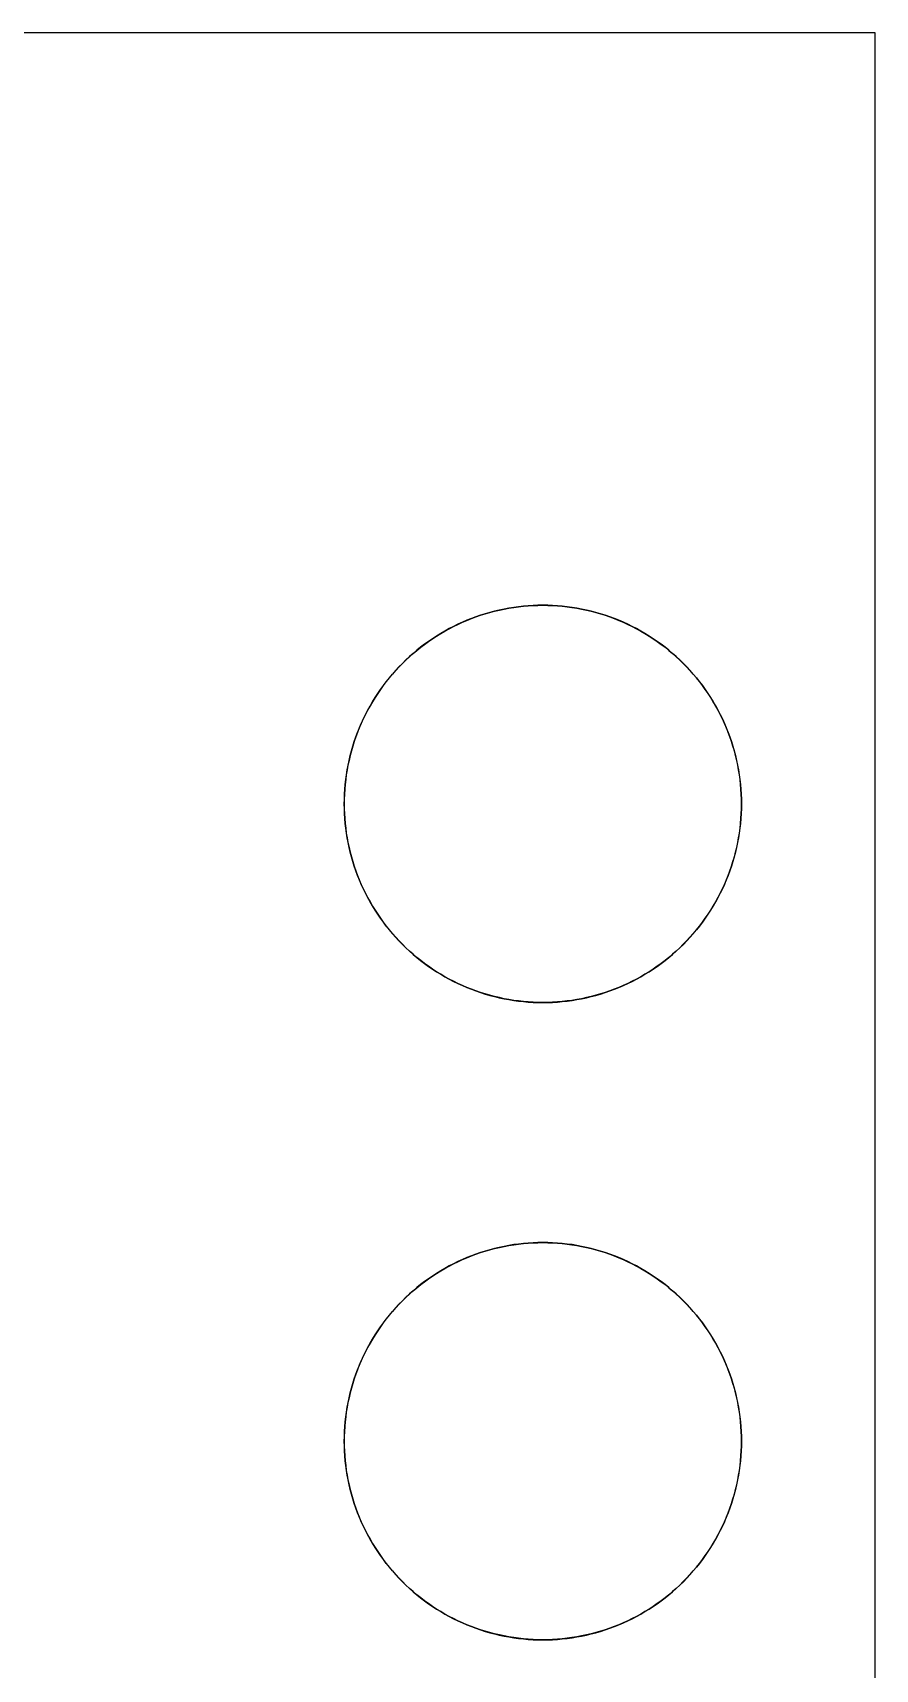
# Model space of a CAD drawing. Extents: x 5 to 45, y 9 to 138.
# Drawn here: x 25.19 to 45.34, y 98.62 to 137.75 of the extents above; entities that cross this region are included whole.
import ezdxf

# ---------------------------------------------------------------- set-up
doc = ezdxf.new("R2010")
doc.units = 0

msp = doc.modelspace()

# ---------------------------------------------------------------- linework, layer by layer
at = {"color": 34, "true_color": 0x008000}
for points in [[(5.03555, 9.25398, 0), (45.33544, 9.25398, 0), (45.33544, 137.75411, 0), (5.03555, 137.75411, 0), (5.03555, 9.25398, 0)], [(37.26891, 124.06376, 0), (37.15232, 124.05944, 0), (37.03599, 124.05232, 0), (36.91991, 124.04242, 0), (36.80409, 124.02947, 0), (36.68851, 124.01397, 0), (36.68812, 124.01391, 0), (36.57306, 123.99537, 0), (36.4585, 123.97403, 0), (36.34446, 123.9499, 0), (36.23091, 123.92298, 0), (36.11815, 123.89326, 0), (36.00613, 123.86075, 0), (35.89514, 123.82544, 0), (35.7849, 123.78759, 0), (35.67568, 123.74695, 0), (35.56722, 123.70352, 0), (35.46029, 123.6578, 0), (35.35412, 123.60929, 0), (35.24947, 123.55798, 0), (35.24911, 123.5578, 0), (35.14548, 123.5042, 0), (35.04337, 123.44782, 0), (34.94279, 123.38914, 0), (34.84348, 123.32818, 0), (34.74569, 123.26443, 0), (34.64967, 123.19864, 0), (34.55519, 123.13032, 0), (34.46248, 123.0597, 0), (34.37129, 122.98681, 0), (34.28214, 122.91188, 0), (34.19476, 122.83466, 0), (34.10942, 122.75516, 0), (34.10913, 122.75488, 0), (34.02585, 122.67388, 0), (34.02557, 122.6736, 0), (33.94429, 122.59003, 0), (33.86479, 122.50469, 0), (33.78757, 122.41731, 0), (33.71264, 122.32816, 0), (33.63974, 122.23697, 0), (33.56913, 122.14426, 0), (33.50081, 122.04977, 0), (33.43502, 121.95376, 0), (33.37127, 121.85597, 0), (33.31031, 121.75666, 0), (33.25163, 121.65607, 0), (33.19524, 121.55397, 0), (33.14165, 121.45033, 0), (33.14147, 121.44998, 0), (33.09015, 121.34533, 0), (33.04164, 121.23916, 0), (32.99593, 121.13223, 0), (32.95248, 121.02377, 0), (32.91185, 120.91455, 0), (32.87401, 120.80431, 0), (32.8387, 120.69331, 0), (32.80619, 120.5813, 0), (32.77647, 120.46852, 0), (32.74955, 120.35499, 0), (32.72542, 120.24094, 0), (32.70407, 120.12639, 0), (32.70402, 120.12599, 0), (32.70402, 120.12597, 0), (32.68554, 120.01132, 0), (32.68548, 120.01093, 0), (32.66998, 119.89536, 0), (32.65703, 119.77954, 0), (32.64712, 119.66346, 0), (32.64, 119.54713, 0), (32.63568, 119.43054, 0), (32.63416, 119.31396, 0), (32.63568, 119.19737, 0), (32.64, 119.08078, 0), (32.64712, 118.96445, 0), (32.65703, 118.84837, 0), (32.66998, 118.73255, 0), (32.68548, 118.61698, 0), (32.68554, 118.61659, 0), (32.70407, 118.50152, 0), (32.72542, 118.38697, 0), (32.74955, 118.27292, 0), (32.77647, 118.15939, 0), (32.80619, 118.04661, 0), (32.8387, 117.9346, 0), (32.87401, 117.8236, 0), (32.91185, 117.71336, 0), (32.95248, 117.60414, 0), (32.99593, 117.49568, 0), (33.04164, 117.38875, 0), (33.09015, 117.28258, 0), (33.09033, 117.28222, 0), (33.14147, 117.17793, 0), (33.14165, 117.17758, 0), (33.19524, 117.07394, 0), (33.25163, 116.97184, 0), (33.31031, 116.87125, 0), (33.37127, 116.77194, 0), (33.43502, 116.67415, 0), (33.50081, 116.57814, 0), (33.56913, 116.48365, 0), (33.63974, 116.39094, 0), (33.71264, 116.29975, 0), (33.78757, 116.2106, 0), (33.86479, 116.12322, 0), (33.94429, 116.03788, 0), (34.02557, 115.95431, 0), (34.02585, 115.95403, 0), (34.10942, 115.87275, 0), (34.19476, 115.79325, 0), (34.28214, 115.71603, 0), (34.37129, 115.6411, 0), (34.46248, 115.56821, 0), (34.55519, 115.49759, 0), (34.64967, 115.42927, 0), (34.74569, 115.36348, 0), (34.84348, 115.29973, 0), (34.94279, 115.23877, 0), (35.04337, 115.18009, 0), (35.14548, 115.12371, 0), (35.24911, 115.07011, 0), (35.24947, 115.06993, 0), (35.35412, 115.01862, 0), (35.46029, 114.97011, 0), (35.56722, 114.92439, 0), (35.67568, 114.88096, 0), (35.7849, 114.84032, 0), (35.89514, 114.80247, 0), (36.00613, 114.76716, 0), (36.11815, 114.73465, 0), (36.23091, 114.70493, 0), (36.34446, 114.67801, 0), (36.4585, 114.65388, 0), (36.57306, 114.63254, 0), (36.68812, 114.614, 0), (36.68851, 114.61394, 0), (36.80409, 114.59844, 0), (36.91991, 114.58549, 0), (37.03599, 114.57559, 0), (37.15232, 114.56847, 0), (37.26891, 114.56415, 0), (37.38548, 114.56263, 0), (37.50208, 114.56415, 0), (37.61866, 114.56847, 0), (37.735, 114.57559, 0), (37.85107, 114.58549, 0), (37.9669, 114.59844, 0), (38.08247, 114.61394, 0), (38.08285, 114.614, 0), (38.19792, 114.63254, 0), (38.31248, 114.65388, 0), (38.42651, 114.67801, 0), (38.54005, 114.70493, 0), (38.65283, 114.73465, 0), (38.76485, 114.76716, 0), (38.87585, 114.80247, 0), (38.98608, 114.84032, 0), (39.09531, 114.88096, 0), (39.20376, 114.92439, 0), (39.31069, 114.97011, 0), (39.41687, 115.01862, 0), (39.52152, 115.06993, 0), (39.52187, 115.07011, 0), (39.62515, 115.12353, 0), (39.6255, 115.12371, 0), (39.72761, 115.18009, 0), (39.8282, 115.23877, 0), (39.92751, 115.29973, 0), (40.0253, 115.36348, 0), (40.12131, 115.42927, 0), (40.2158, 115.49759, 0), (40.30851, 115.56821, 0), (40.3997, 115.6411, 0), (40.48885, 115.71603, 0), (40.57623, 115.79325, 0), (40.66156, 115.87275, 0), (40.74514, 115.95403, 0), (40.74542, 115.95431, 0), (40.8267, 116.03788, 0), (40.9062, 116.12322, 0), (40.98341, 116.2106, 0), (41.05834, 116.29975, 0), (41.13124, 116.39094, 0), (41.20185, 116.48365, 0), (41.27018, 116.57814, 0), (41.33597, 116.67415, 0), (41.39972, 116.77194, 0), (41.46068, 116.87125, 0), (41.51935, 116.97184, 0), (41.57574, 117.07394, 0), (41.62934, 117.17758, 0), (41.62952, 117.17793, 0), (41.68063, 117.28222, 0), (41.68081, 117.28258, 0), (41.72934, 117.38875, 0), (41.77506, 117.49568, 0), (41.81848, 117.60414, 0), (41.85913, 117.71336, 0), (41.89698, 117.8236, 0), (41.93228, 117.9346, 0), (41.9648, 118.04661, 0), (41.99451, 118.15939, 0), (42.02144, 118.27292, 0), (42.04557, 118.38697, 0), (42.0669, 118.50152, 0), (42.06697, 118.50192, 0), (42.06697, 118.50194, 0), (42.08545, 118.61659, 0), (42.08551, 118.61698, 0), (42.101, 118.73255, 0), (42.11396, 118.84837, 0), (42.12386, 118.96445, 0), (42.13097, 119.08078, 0), (42.13529, 119.19737, 0), (42.13682, 119.31396, 0), (42.13529, 119.43054, 0), (42.13097, 119.54713, 0), (42.12386, 119.66346, 0), (42.11396, 119.77954, 0), (42.101, 119.89536, 0), (42.08551, 120.01093, 0), (42.08545, 120.01132, 0), (42.06697, 120.12597, 0), (42.06697, 120.12599, 0), (42.0669, 120.12639, 0), (42.04557, 120.24094, 0), (42.02144, 120.35499, 0), (41.99451, 120.46852, 0), (41.9648, 120.5813, 0), (41.93228, 120.69331, 0), (41.89698, 120.80431, 0), (41.85913, 120.91455, 0), (41.81848, 121.02377, 0), (41.77506, 121.13223, 0), (41.72934, 121.23916, 0), (41.68081, 121.34533, 0), (41.62952, 121.44998, 0), (41.62934, 121.45033, 0), (41.57574, 121.55397, 0), (41.51935, 121.65607, 0), (41.46068, 121.75666, 0), (41.39972, 121.85597, 0), (41.33597, 121.95376, 0), (41.27018, 122.04977, 0), (41.20185, 122.14426, 0), (41.13124, 122.23697, 0), (41.05834, 122.32816, 0), (40.98341, 122.41731, 0), (40.9062, 122.50469, 0), (40.8267, 122.59003, 0), (40.74542, 122.6736, 0), (40.74514, 122.67388, 0), (40.66185, 122.75488, 0), (40.66156, 122.75516, 0), (40.57623, 122.83466, 0), (40.48885, 122.91188, 0), (40.3997, 122.98681, 0), (40.30851, 123.0597, 0), (40.2158, 123.13032, 0), (40.12131, 123.19864, 0), (40.0253, 123.26443, 0), (39.92751, 123.32818, 0), (39.8282, 123.38914, 0), (39.72761, 123.44782, 0), (39.6255, 123.5042, 0), (39.52187, 123.5578, 0), (39.52152, 123.55798, 0), (39.41687, 123.60929, 0), (39.31069, 123.6578, 0), (39.20376, 123.70352, 0), (39.09531, 123.74695, 0), (38.98608, 123.78759, 0), (38.87585, 123.82544, 0), (38.76485, 123.86075, 0), (38.65283, 123.89326, 0), (38.54005, 123.92298, 0), (38.42651, 123.9499, 0), (38.31248, 123.97403, 0), (38.19792, 123.99537, 0), (38.08285, 124.01391, 0), (38.08247, 124.01397, 0), (37.9669, 124.02947, 0), (37.85107, 124.04242, 0), (37.735, 124.05232, 0), (37.61866, 124.05944, 0), (37.50208, 124.06376, 0), (37.38548, 124.06528, 0), (37.26891, 124.06376, 0)], [(37.61866, 114.57101, 0), (37.50208, 114.56669, 0), (37.38548, 114.56517, 0), (37.26891, 114.56669, 0), (37.15232, 114.57101, 0), (37.03599, 114.57813, 0), (36.91991, 114.58803, 0), (36.80409, 114.60099, 0), (36.68867, 114.61646, 0), (36.57385, 114.63496, 0), (36.45929, 114.65629, 0), (36.34525, 114.68042, 0), (36.23171, 114.70735, 0), (36.11893, 114.73707, 0), (36.00692, 114.76958, 0), (35.89591, 114.80488, 0), (35.78569, 114.84273, 0), (35.67647, 114.88337, 0), (35.56801, 114.9268, 0), (35.46107, 114.97252, 0), (35.3549, 115.02104, 0), (35.25048, 115.07224, 0), (35.14698, 115.12576, 0), (35.04487, 115.18215, 0), (34.94428, 115.24082, 0), (34.84497, 115.30178, 0), (34.74718, 115.36554, 0), (34.65117, 115.43132, 0), (34.55668, 115.49965, 0), (34.46397, 115.57026, 0), (34.37278, 115.64316, 0), (34.28363, 115.71809, 0), (34.19625, 115.7953, 0), (34.1109, 115.87481, 0), (34.02748, 115.95595, 0), (33.94634, 116.03937, 0), (33.86684, 116.12472, 0), (33.78963, 116.21209, 0), (33.7147, 116.30125, 0), (33.6418, 116.39243, 0), (33.57119, 116.48514, 0), (33.50286, 116.57963, 0), (33.43707, 116.67564, 0), (33.37332, 116.77343, 0), (33.31236, 116.87275, 0), (33.25369, 116.97333, 0), (33.1973, 117.07544, 0), (33.14388, 117.17872, 0), (33.09258, 117.28336, 0), (33.04406, 117.38954, 0), (32.99834, 117.49647, 0), (32.95491, 117.60493, 0), (32.91427, 117.71415, 0), (32.87642, 117.82438, 0), (32.84111, 117.93538, 0), (32.8086, 118.0474, 0), (32.77888, 118.16017, 0), (32.75195, 118.27371, 0), (32.7279, 118.38736, 0), (32.72782, 118.38776, 0), (32.7065, 118.50231, 0), (32.68802, 118.61696, 0), (32.68802, 118.61698, 0), (32.67252, 118.73255, 0), (32.65957, 118.84837, 0), (32.64965, 118.96445, 0), (32.64255, 119.08078, 0), (32.63823, 119.19737, 0), (32.63671, 119.31396, 0), (32.63823, 119.43054, 0), (32.64255, 119.54713, 0), (32.64965, 119.66346, 0), (32.65957, 119.77954, 0), (32.67252, 119.89536, 0), (32.68802, 120.01093, 0), (32.68802, 120.01095, 0), (32.7065, 120.1256, 0), (32.72782, 120.24015, 0), (32.75195, 120.3542, 0), (32.77888, 120.46774, 0), (32.8086, 120.58051, 0), (32.84111, 120.69253, 0), (32.87642, 120.80353, 0), (32.91427, 120.91376, 0), (32.95491, 121.02298, 0), (32.99834, 121.13144, 0), (33.04406, 121.23837, 0), (33.09258, 121.34455, 0), (33.14386, 121.44915, 0), (33.1973, 121.55247, 0), (33.25369, 121.65458, 0), (33.31236, 121.75516, 0), (33.37332, 121.85448, 0), (33.43707, 121.95227, 0), (33.50286, 122.04828, 0), (33.57119, 122.14277, 0), (33.6418, 122.23548, 0), (33.7147, 122.32666, 0), (33.78963, 122.41582, 0), (33.86684, 122.50319, 0), (33.94634, 122.58854, 0), (34.02748, 122.67196, 0), (34.1109, 122.7531, 0), (34.19625, 122.83261, 0), (34.28363, 122.90982, 0), (34.37278, 122.98475, 0), (34.46397, 123.05765, 0), (34.55668, 123.12826, 0), (34.65117, 123.19659, 0), (34.74718, 123.26237, 0), (34.84497, 123.32613, 0), (34.94428, 123.38709, 0), (35.04487, 123.44576, 0), (35.14698, 123.50215, 0), (35.25048, 123.55567, 0), (35.3549, 123.60687, 0), (35.46107, 123.65539, 0), (35.56801, 123.70111, 0), (35.67647, 123.74454, 0), (35.78569, 123.78518, 0), (35.89591, 123.82303, 0), (36.00692, 123.85833, 0), (36.11893, 123.89084, 0), (36.23171, 123.92056, 0), (36.34525, 123.94749, 0), (36.45929, 123.97162, 0), (36.57385, 123.99295, 0), (36.68867, 124.01145, 0), (36.80409, 124.02693, 0), (36.91991, 124.03988, 0), (37.03599, 124.04978, 0), (37.15232, 124.0569, 0), (37.26891, 124.06122, 0), (37.38548, 124.06274, 0), (37.50208, 124.06122, 0), (37.61866, 124.0569, 0), (37.735, 124.04978, 0), (37.85107, 124.03988, 0), (37.9669, 124.02693, 0), (38.08236, 124.01144, 0), (38.19713, 123.99295, 0), (38.31169, 123.97162, 0), (38.42573, 123.94749, 0), (38.53928, 123.92056, 0), (38.65205, 123.89084, 0), (38.76406, 123.85833, 0), (38.87506, 123.82303, 0), (38.9853, 123.78518, 0), (39.09452, 123.74454, 0), (39.20297, 123.70111, 0), (39.30991, 123.65539, 0), (39.41608, 123.60687, 0), (39.52073, 123.55556, 0), (39.62401, 123.50215, 0), (39.72612, 123.44576, 0), (39.8267, 123.38709, 0), (39.92602, 123.32613, 0), (40.0238, 123.26237, 0), (40.11981, 123.19659, 0), (40.2143, 123.12826, 0), (40.30702, 123.05765, 0), (40.3982, 122.98475, 0), (40.48736, 122.90982, 0), (40.57473, 122.83261, 0), (40.66008, 122.7531, 0), (40.7435, 122.67196, 0), (40.82464, 122.58854, 0), (40.90414, 122.50319, 0), (40.98136, 122.41582, 0), (41.05628, 122.32666, 0), (41.12919, 122.23548, 0), (41.1998, 122.14277, 0), (41.26813, 122.04828, 0), (41.33391, 121.95227, 0), (41.39767, 121.85448, 0), (41.45863, 121.75516, 0), (41.5173, 121.65458, 0), (41.57369, 121.55247, 0), (41.62712, 121.44915, 0), (41.67841, 121.34455, 0), (41.72692, 121.23837, 0), (41.77264, 121.13144, 0), (41.81608, 121.02298, 0), (41.85672, 120.91376, 0), (41.89456, 120.80353, 0), (41.92987, 120.69253, 0), (41.96238, 120.58051, 0), (41.9921, 120.46774, 0), (42.01902, 120.3542, 0), (42.04315, 120.24015, 0), (42.06449, 120.1256, 0), (42.08298, 120.01083, 0), (42.09846, 119.89536, 0), (42.11142, 119.77954, 0), (42.12132, 119.66346, 0), (42.12844, 119.54713, 0), (42.13275, 119.43054, 0), (42.13428, 119.31396, 0), (42.13275, 119.19737, 0), (42.12844, 119.08078, 0), (42.12132, 118.96445, 0), (42.11142, 118.84837, 0), (42.09846, 118.73255, 0), (42.08297, 118.61698, 0), (42.08297, 118.61696, 0), (42.06449, 118.50231, 0), (42.04315, 118.38776, 0), (42.01902, 118.27371, 0), (41.9921, 118.16017, 0), (41.96238, 118.0474, 0), (41.92987, 117.93538, 0), (41.89456, 117.82438, 0), (41.85672, 117.71415, 0), (41.81608, 117.60493, 0), (41.77264, 117.49647, 0), (41.72692, 117.38954, 0), (41.67841, 117.28336, 0), (41.6271, 117.17872, 0), (41.57369, 117.07544, 0), (41.5173, 116.97333, 0), (41.45863, 116.87275, 0), (41.39767, 116.77343, 0), (41.33391, 116.67564, 0), (41.26813, 116.57963, 0), (41.1998, 116.48514, 0), (41.12919, 116.39243, 0), (41.05628, 116.30125, 0), (40.98136, 116.21209, 0), (40.90414, 116.12472, 0), (40.82464, 116.03937, 0), (40.7435, 115.95595, 0), (40.66008, 115.87481, 0), (40.57473, 115.7953, 0), (40.48736, 115.71809, 0), (40.3982, 115.64316, 0), (40.30702, 115.57026, 0), (40.2143, 115.49965, 0), (40.11981, 115.43132, 0), (40.0238, 115.36554, 0), (39.92602, 115.30178, 0), (39.8267, 115.24082, 0), (39.72612, 115.18215, 0), (39.62401, 115.12576, 0), (39.52069, 115.07233, 0), (39.41608, 115.02104, 0), (39.30991, 114.97252, 0), (39.20297, 114.9268, 0), (39.09452, 114.88337, 0), (38.9853, 114.84273, 0), (38.87506, 114.80488, 0), (38.76406, 114.76958, 0), (38.65205, 114.73707, 0), (38.53928, 114.70735, 0), (38.42573, 114.68042, 0), (38.31169, 114.65629, 0), (38.19713, 114.63496, 0), (38.08236, 114.61647, 0), (37.9669, 114.60099, 0), (37.85107, 114.58803, 0), (37.735, 114.57813, 0), (37.61866, 114.57101, 0)], [(37.26891, 108.82376, 0), (37.15232, 108.81944, 0), (37.03599, 108.81233, 0), (36.91991, 108.80242, 0), (36.80409, 108.78947, 0), (36.68851, 108.77397, 0), (36.68812, 108.77391, 0), (36.57306, 108.75537, 0), (36.4585, 108.73403, 0), (36.34446, 108.7099, 0), (36.23091, 108.68298, 0), (36.11815, 108.65326, 0), (36.00613, 108.62075, 0), (35.89514, 108.58544, 0), (35.7849, 108.54759, 0), (35.67568, 108.50695, 0), (35.56722, 108.46352, 0), (35.46029, 108.4178, 0), (35.35412, 108.36929, 0), (35.24947, 108.31798, 0), (35.24911, 108.3178, 0), (35.14548, 108.2642, 0), (35.04337, 108.20782, 0), (34.94279, 108.14914, 0), (34.84348, 108.08818, 0), (34.74569, 108.02443, 0), (34.64967, 107.95864, 0), (34.55519, 107.89032, 0), (34.46248, 107.8197, 0), (34.37129, 107.74681, 0), (34.28214, 107.67188, 0), (34.19476, 107.59466, 0), (34.10942, 107.51516, 0), (34.10913, 107.51488, 0), (34.02585, 107.43388, 0), (34.02557, 107.4336, 0), (33.94429, 107.35003, 0), (33.86479, 107.26469, 0), (33.78757, 107.17731, 0), (33.71264, 107.08816, 0), (33.63974, 106.99697, 0), (33.56913, 106.90426, 0), (33.50081, 106.80977, 0), (33.43502, 106.71376, 0), (33.37127, 106.61597, 0), (33.31031, 106.51666, 0), (33.25163, 106.41607, 0), (33.19524, 106.31397, 0), (33.14165, 106.21033, 0), (33.14147, 106.20998, 0), (33.09015, 106.10533, 0), (33.04164, 105.99916, 0), (32.99593, 105.89223, 0), (32.95248, 105.78377, 0), (32.91185, 105.67455, 0), (32.87401, 105.56431, 0), (32.8387, 105.45331, 0), (32.80619, 105.3413, 0), (32.77647, 105.22852, 0), (32.74955, 105.11499, 0), (32.72542, 105.00094, 0), (32.70407, 104.88639, 0), (32.70402, 104.88599, 0), (32.70402, 104.88597, 0), (32.68554, 104.77132, 0), (32.68548, 104.77093, 0), (32.66998, 104.65536, 0), (32.65703, 104.53954, 0), (32.64712, 104.42346, 0), (32.64, 104.30713, 0), (32.63568, 104.19054, 0), (32.63416, 104.07396, 0), (32.63568, 103.95737, 0), (32.64, 103.84078, 0), (32.64712, 103.72445, 0), (32.65703, 103.60837, 0), (32.66998, 103.49255, 0), (32.68548, 103.37698, 0), (32.68554, 103.37659, 0), (32.70407, 103.26152, 0), (32.72542, 103.14697, 0), (32.74955, 103.03292, 0), (32.77647, 102.91939, 0), (32.80619, 102.80661, 0), (32.8387, 102.6946, 0), (32.87401, 102.5836, 0), (32.91185, 102.47336, 0), (32.95248, 102.36414, 0), (32.99593, 102.25568, 0), (33.04164, 102.14875, 0), (33.09015, 102.04258, 0), (33.09033, 102.04222, 0), (33.14147, 101.93793, 0), (33.14165, 101.93758, 0), (33.19524, 101.83394, 0), (33.25163, 101.73184, 0), (33.31031, 101.63125, 0), (33.37127, 101.53194, 0), (33.43502, 101.43415, 0), (33.50081, 101.33814, 0), (33.56913, 101.24365, 0), (33.63974, 101.15094, 0), (33.71264, 101.05975, 0), (33.78757, 100.9706, 0), (33.86479, 100.88322, 0), (33.94429, 100.79788, 0), (34.02557, 100.71431, 0), (34.02585, 100.71403, 0), (34.10942, 100.63275, 0), (34.19476, 100.55325, 0), (34.28214, 100.47603, 0), (34.37129, 100.4011, 0), (34.46248, 100.32821, 0), (34.55519, 100.25759, 0), (34.64967, 100.18927, 0), (34.74569, 100.12348, 0), (34.84348, 100.05973, 0), (34.94279, 99.99877, 0), (35.04337, 99.94009, 0), (35.14548, 99.88371, 0), (35.24911, 99.83011, 0), (35.24947, 99.82993, 0), (35.35412, 99.77862, 0), (35.46029, 99.73011, 0), (35.56722, 99.68439, 0), (35.67568, 99.64096, 0), (35.7849, 99.60032, 0), (35.89514, 99.56247, 0), (36.00613, 99.52716, 0), (36.11815, 99.49465, 0), (36.23091, 99.46493, 0), (36.34446, 99.43801, 0), (36.4585, 99.41388, 0), (36.57306, 99.39254, 0), (36.68812, 99.374, 0), (36.68851, 99.37394, 0), (36.80409, 99.35844, 0), (36.91991, 99.34549, 0), (37.03599, 99.33558, 0), (37.15232, 99.32847, 0), (37.26891, 99.32416, 0), (37.38548, 99.32263, 0), (37.50208, 99.32416, 0), (37.61866, 99.32847, 0), (37.735, 99.33558, 0), (37.85107, 99.34549, 0), (37.9669, 99.35844, 0), (38.08247, 99.37394, 0), (38.08285, 99.374, 0), (38.19792, 99.39254, 0), (38.31248, 99.41388, 0), (38.42651, 99.43801, 0), (38.54005, 99.46493, 0), (38.65283, 99.49465, 0), (38.76485, 99.52716, 0), (38.87585, 99.56247, 0), (38.98608, 99.60032, 0), (39.09531, 99.64096, 0), (39.20376, 99.68439, 0), (39.31069, 99.73011, 0), (39.41687, 99.77862, 0), (39.52152, 99.82993, 0), (39.52187, 99.83011, 0), (39.62515, 99.88353, 0), (39.6255, 99.88371, 0), (39.72761, 99.94009, 0), (39.8282, 99.99877, 0), (39.92751, 100.05973, 0), (40.0253, 100.12348, 0), (40.12131, 100.18927, 0), (40.2158, 100.25759, 0), (40.30851, 100.32821, 0), (40.3997, 100.4011, 0), (40.48885, 100.47603, 0), (40.57623, 100.55325, 0), (40.66156, 100.63275, 0), (40.74514, 100.71403, 0), (40.74542, 100.71431, 0), (40.8267, 100.79788, 0), (40.9062, 100.88322, 0), (40.98341, 100.9706, 0), (41.05834, 101.05975, 0), (41.13124, 101.15094, 0), (41.20185, 101.24365, 0), (41.27018, 101.33814, 0), (41.33597, 101.43415, 0), (41.39972, 101.53194, 0), (41.46068, 101.63125, 0), (41.51935, 101.73184, 0), (41.57574, 101.83394, 0), (41.62934, 101.93758, 0), (41.62952, 101.93793, 0), (41.68063, 102.04222, 0), (41.68081, 102.04258, 0), (41.72934, 102.14875, 0), (41.77506, 102.25568, 0), (41.81848, 102.36414, 0), (41.85913, 102.47336, 0), (41.89698, 102.5836, 0), (41.93228, 102.6946, 0), (41.9648, 102.80661, 0), (41.99451, 102.91939, 0), (42.02144, 103.03292, 0), (42.04557, 103.14697, 0), (42.0669, 103.26152, 0), (42.06697, 103.26192, 0), (42.06697, 103.26194, 0), (42.08545, 103.37659, 0), (42.08551, 103.37698, 0), (42.101, 103.49255, 0), (42.11396, 103.60837, 0), (42.12386, 103.72445, 0), (42.13097, 103.84078, 0), (42.13529, 103.95737, 0), (42.13682, 104.07396, 0), (42.13529, 104.19054, 0), (42.13097, 104.30713, 0), (42.12386, 104.42346, 0), (42.11396, 104.53954, 0), (42.101, 104.65536, 0), (42.08551, 104.77093, 0), (42.08545, 104.77132, 0), (42.06697, 104.88597, 0), (42.06697, 104.88599, 0), (42.0669, 104.88639, 0), (42.04557, 105.00094, 0), (42.02144, 105.11499, 0), (41.99451, 105.22852, 0), (41.9648, 105.3413, 0), (41.93228, 105.45331, 0), (41.89698, 105.56431, 0), (41.85913, 105.67455, 0), (41.81848, 105.78377, 0), (41.77506, 105.89223, 0), (41.72934, 105.99916, 0), (41.68081, 106.10533, 0), (41.62952, 106.20998, 0), (41.62934, 106.21033, 0), (41.57574, 106.31397, 0), (41.51935, 106.41607, 0), (41.46068, 106.51666, 0), (41.39972, 106.61597, 0), (41.33597, 106.71376, 0), (41.27018, 106.80977, 0), (41.20185, 106.90426, 0), (41.13124, 106.99697, 0), (41.05834, 107.08816, 0), (40.98341, 107.17731, 0), (40.9062, 107.26469, 0), (40.8267, 107.35003, 0), (40.74542, 107.4336, 0), (40.74514, 107.43388, 0), (40.66185, 107.51488, 0), (40.66156, 107.51516, 0), (40.57623, 107.59466, 0), (40.48885, 107.67188, 0), (40.3997, 107.74681, 0), (40.30851, 107.8197, 0), (40.2158, 107.89032, 0), (40.12131, 107.95864, 0), (40.0253, 108.02443, 0), (39.92751, 108.08818, 0), (39.8282, 108.14914, 0), (39.72761, 108.20782, 0), (39.6255, 108.2642, 0), (39.52187, 108.3178, 0), (39.52152, 108.31798, 0), (39.41687, 108.36929, 0), (39.31069, 108.4178, 0), (39.20376, 108.46352, 0), (39.09531, 108.50695, 0), (38.98608, 108.54759, 0), (38.87585, 108.58544, 0), (38.76485, 108.62075, 0), (38.65283, 108.65326, 0), (38.54005, 108.68298, 0), (38.42651, 108.7099, 0), (38.31248, 108.73403, 0), (38.19792, 108.75537, 0), (38.08285, 108.77391, 0), (38.08247, 108.77397, 0), (37.9669, 108.78947, 0), (37.85107, 108.80242, 0), (37.735, 108.81233, 0), (37.61866, 108.81944, 0), (37.50208, 108.82376, 0), (37.38548, 108.82528, 0), (37.26891, 108.82376, 0)], [(37.61866, 99.33101, 0), (37.50208, 99.3267, 0), (37.38548, 99.32517, 0), (37.26891, 99.3267, 0), (37.15232, 99.33101, 0), (37.03599, 99.33813, 0), (36.91991, 99.34803, 0), (36.80409, 99.36099, 0), (36.68867, 99.37646, 0), (36.57385, 99.39496, 0), (36.45929, 99.41629, 0), (36.34525, 99.44042, 0), (36.23171, 99.46735, 0), (36.11893, 99.49707, 0), (36.00692, 99.52958, 0), (35.89591, 99.56488, 0), (35.78569, 99.60273, 0), (35.67647, 99.64337, 0), (35.56801, 99.6868, 0), (35.46107, 99.73252, 0), (35.3549, 99.78104, 0), (35.25048, 99.83224, 0), (35.14698, 99.88576, 0), (35.04487, 99.94215, 0), (34.94428, 100.00082, 0), (34.84497, 100.06178, 0), (34.74718, 100.12554, 0), (34.65117, 100.19132, 0), (34.55668, 100.25965, 0), (34.46397, 100.33026, 0), (34.37278, 100.40316, 0), (34.28363, 100.47809, 0), (34.19625, 100.5553, 0), (34.1109, 100.63481, 0), (34.02748, 100.71595, 0), (33.94634, 100.79937, 0), (33.86684, 100.88472, 0), (33.78963, 100.97209, 0), (33.7147, 101.06125, 0), (33.6418, 101.15243, 0), (33.57119, 101.24514, 0), (33.50286, 101.33963, 0), (33.43707, 101.43564, 0), (33.37332, 101.53343, 0), (33.31236, 101.63275, 0), (33.25369, 101.73333, 0), (33.1973, 101.83544, 0), (33.14388, 101.93872, 0), (33.09258, 102.04336, 0), (33.04406, 102.14954, 0), (32.99834, 102.25647, 0), (32.95491, 102.36493, 0), (32.91427, 102.47415, 0), (32.87642, 102.58438, 0), (32.84111, 102.69538, 0), (32.8086, 102.8074, 0), (32.77888, 102.92017, 0), (32.75195, 103.03371, 0), (32.7279, 103.14736, 0), (32.72782, 103.14776, 0), (32.7065, 103.26231, 0), (32.68802, 103.37696, 0), (32.68802, 103.37698, 0), (32.67252, 103.49255, 0), (32.65957, 103.60837, 0), (32.64965, 103.72445, 0), (32.64255, 103.84078, 0), (32.63823, 103.95737, 0), (32.63671, 104.07396, 0), (32.63823, 104.19054, 0), (32.64255, 104.30713, 0), (32.64965, 104.42346, 0), (32.65957, 104.53954, 0), (32.67252, 104.65536, 0), (32.68802, 104.77093, 0), (32.68802, 104.77095, 0), (32.7065, 104.8856, 0), (32.72782, 105.00015, 0), (32.75195, 105.1142, 0), (32.77888, 105.22774, 0), (32.8086, 105.34051, 0), (32.84111, 105.45253, 0), (32.87642, 105.56353, 0), (32.91427, 105.67376, 0), (32.95491, 105.78298, 0), (32.99834, 105.89144, 0), (33.04406, 105.99837, 0), (33.09258, 106.10455, 0), (33.14386, 106.20915, 0), (33.1973, 106.31247, 0), (33.25369, 106.41458, 0), (33.31236, 106.51516, 0), (33.37332, 106.61448, 0), (33.43707, 106.71227, 0), (33.50286, 106.80828, 0), (33.57119, 106.90277, 0), (33.6418, 106.99548, 0), (33.7147, 107.08666, 0), (33.78963, 107.17582, 0), (33.86684, 107.26319, 0), (33.94634, 107.34854, 0), (34.02748, 107.43196, 0), (34.1109, 107.5131, 0), (34.19625, 107.59261, 0), (34.28363, 107.66982, 0), (34.37278, 107.74475, 0), (34.46397, 107.81765, 0), (34.55668, 107.88826, 0), (34.65117, 107.95659, 0), (34.74718, 108.02237, 0), (34.84497, 108.08613, 0), (34.94428, 108.14709, 0), (35.04487, 108.20576, 0), (35.14698, 108.26215, 0), (35.25048, 108.31567, 0), (35.3549, 108.36687, 0), (35.46107, 108.41539, 0), (35.56801, 108.46111, 0), (35.67647, 108.50454, 0), (35.78569, 108.54518, 0), (35.89591, 108.58303, 0), (36.00692, 108.61833, 0), (36.11893, 108.65084, 0), (36.23171, 108.68056, 0), (36.34525, 108.70749, 0), (36.45929, 108.73162, 0), (36.57385, 108.75295, 0), (36.68867, 108.77145, 0), (36.80409, 108.78693, 0), (36.91991, 108.79988, 0), (37.03599, 108.80979, 0), (37.15232, 108.8169, 0), (37.26891, 108.82121, 0), (37.38548, 108.82274, 0), (37.50208, 108.82121, 0), (37.61866, 108.8169, 0), (37.735, 108.80979, 0), (37.85107, 108.79988, 0), (37.9669, 108.78693, 0), (38.08236, 108.77144, 0), (38.19713, 108.75295, 0), (38.31169, 108.73162, 0), (38.42573, 108.70749, 0), (38.53928, 108.68056, 0), (38.65205, 108.65084, 0), (38.76406, 108.61833, 0), (38.87506, 108.58303, 0), (38.9853, 108.54518, 0), (39.09452, 108.50454, 0), (39.20297, 108.46111, 0), (39.30991, 108.41539, 0), (39.41608, 108.36687, 0), (39.52073, 108.31556, 0), (39.62401, 108.26215, 0), (39.72612, 108.20576, 0), (39.8267, 108.14709, 0), (39.92602, 108.08613, 0), (40.0238, 108.02237, 0), (40.11981, 107.95659, 0), (40.2143, 107.88826, 0), (40.30702, 107.81765, 0), (40.3982, 107.74475, 0), (40.48736, 107.66982, 0), (40.57473, 107.59261, 0), (40.66008, 107.5131, 0), (40.7435, 107.43196, 0), (40.82464, 107.34854, 0), (40.90414, 107.26319, 0), (40.98136, 107.17582, 0), (41.05628, 107.08666, 0), (41.12919, 106.99548, 0), (41.1998, 106.90277, 0), (41.26813, 106.80828, 0), (41.33391, 106.71227, 0), (41.39767, 106.61448, 0), (41.45863, 106.51516, 0), (41.5173, 106.41458, 0), (41.57369, 106.31247, 0), (41.62712, 106.20915, 0), (41.67841, 106.10455, 0), (41.72692, 105.99837, 0), (41.77264, 105.89144, 0), (41.81608, 105.78298, 0), (41.85672, 105.67376, 0), (41.89456, 105.56353, 0), (41.92987, 105.45253, 0), (41.96238, 105.34051, 0), (41.9921, 105.22774, 0), (42.01902, 105.1142, 0), (42.04315, 105.00015, 0), (42.06449, 104.8856, 0), (42.08298, 104.77083, 0), (42.09846, 104.65536, 0), (42.11142, 104.53954, 0), (42.12132, 104.42346, 0), (42.12844, 104.30713, 0), (42.13275, 104.19054, 0), (42.13428, 104.07396, 0), (42.13275, 103.95737, 0), (42.12844, 103.84078, 0), (42.12132, 103.72445, 0), (42.11142, 103.60837, 0), (42.09846, 103.49255, 0), (42.08297, 103.37698, 0), (42.08297, 103.37696, 0), (42.06449, 103.26231, 0), (42.04315, 103.14776, 0), (42.01902, 103.03371, 0), (41.9921, 102.92017, 0), (41.96238, 102.8074, 0), (41.92987, 102.69538, 0), (41.89456, 102.58438, 0), (41.85672, 102.47415, 0), (41.81608, 102.36493, 0), (41.77264, 102.25647, 0), (41.72692, 102.14954, 0), (41.67841, 102.04336, 0), (41.6271, 101.93872, 0), (41.57369, 101.83544, 0), (41.5173, 101.73333, 0), (41.45863, 101.63275, 0), (41.39767, 101.53343, 0), (41.33391, 101.43564, 0), (41.26813, 101.33963, 0), (41.1998, 101.24514, 0), (41.12919, 101.15243, 0), (41.05628, 101.06125, 0), (40.98136, 100.97209, 0), (40.90414, 100.88472, 0), (40.82464, 100.79937, 0), (40.7435, 100.71595, 0), (40.66008, 100.63481, 0), (40.57473, 100.5553, 0), (40.48736, 100.47809, 0), (40.3982, 100.40316, 0), (40.30702, 100.33026, 0), (40.2143, 100.25965, 0), (40.11981, 100.19132, 0), (40.0238, 100.12554, 0), (39.92602, 100.06178, 0), (39.8267, 100.00082, 0), (39.72612, 99.94215, 0), (39.62401, 99.88576, 0), (39.52069, 99.83233, 0), (39.41608, 99.78104, 0), (39.30991, 99.73252, 0), (39.20297, 99.6868, 0), (39.09452, 99.64337, 0), (38.9853, 99.60273, 0), (38.87506, 99.56488, 0), (38.76406, 99.52958, 0), (38.65205, 99.49707, 0), (38.53928, 99.46735, 0), (38.42573, 99.44042, 0), (38.31169, 99.41629, 0), (38.19713, 99.39496, 0), (38.08236, 99.37647, 0), (37.9669, 99.36099, 0), (37.85107, 99.34803, 0), (37.735, 99.33813, 0), (37.61866, 99.33101, 0)]]:
    msp.add_polyline3d(points, close=True, dxfattribs=at)

doc.saveas('drawing.dxf')
